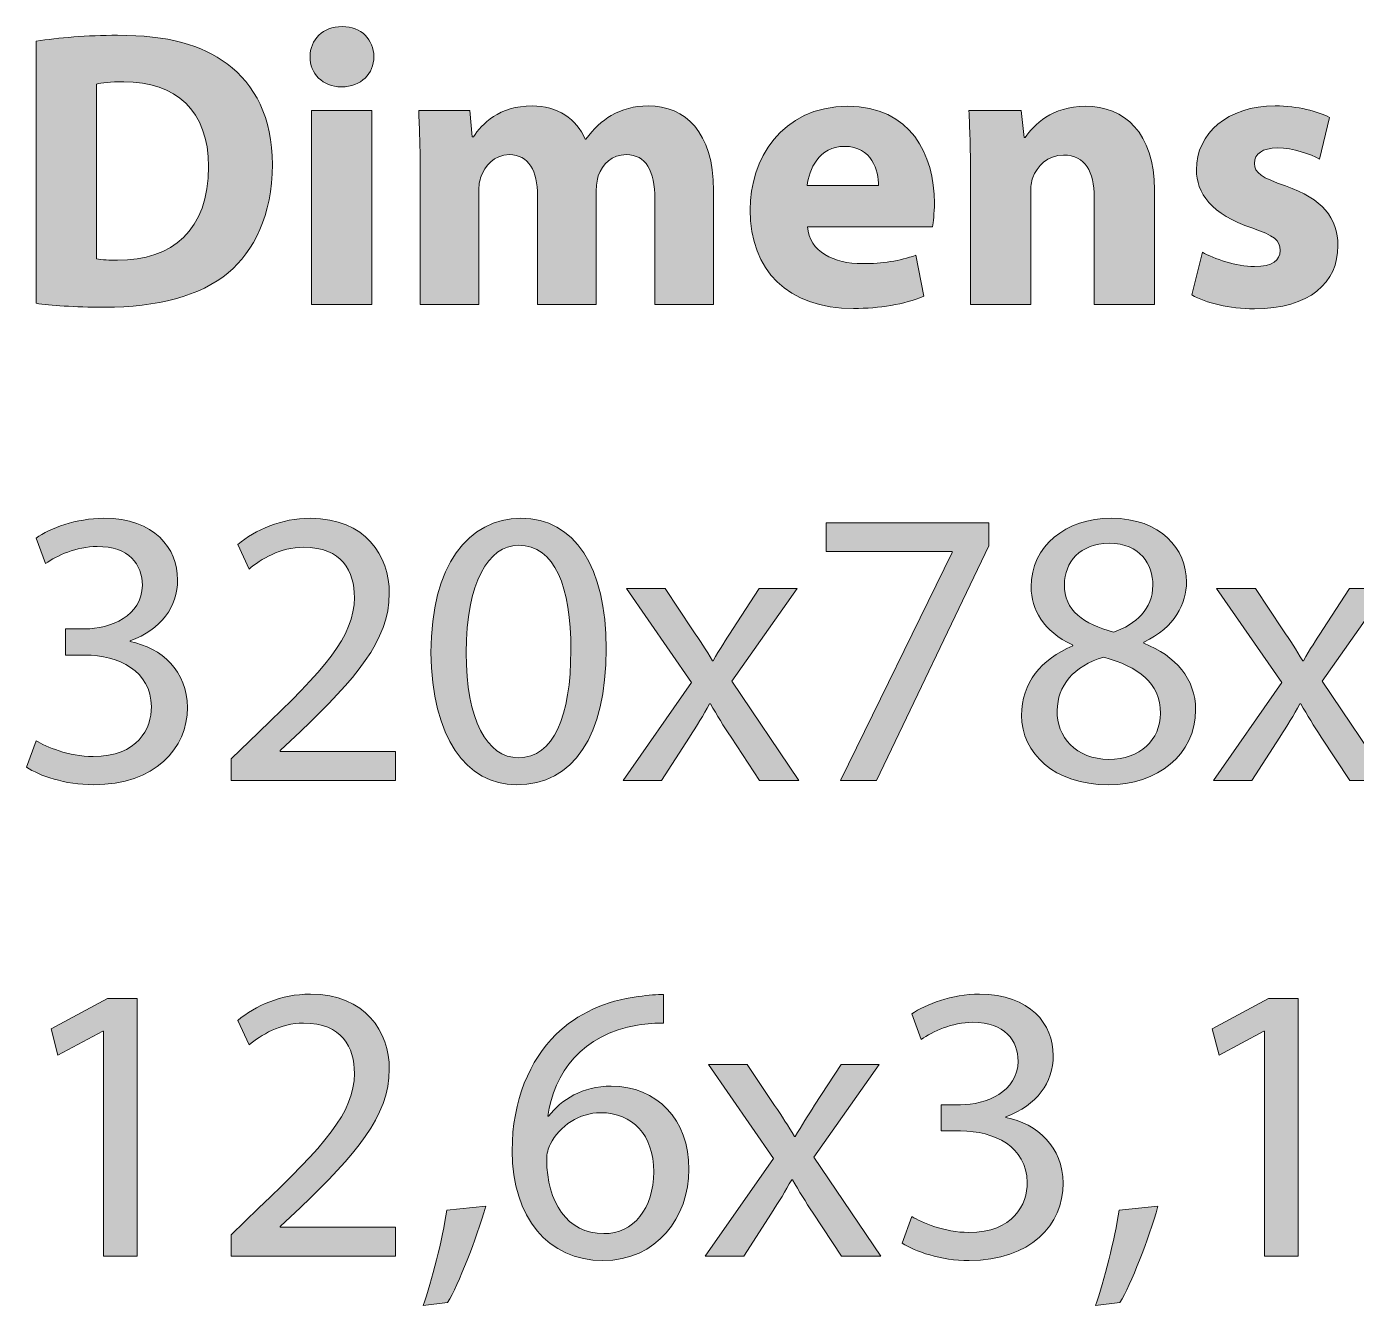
# Model space of a CAD drawing. Header units: inches. Extents: x 110 to 396, y -365 to 80.
# Drawn here: x 315.49 to 338.97, y -77.61 to -55.04 of the extents above; entities that cross this region are included whole.
import ezdxf

# ---------------------------------------------------------------- set-up
doc = ezdxf.new("R2010")
doc.units = ezdxf.units.IN
doc.header["$MEASUREMENT"] = 0
doc.layers.add('description', color=7, linetype='Continuous')

# ---------------------------------------------------------------- blocks, each defined once
blk = doc.blocks.new('block 16')
at = {"layer": 'description'}
h = blk.add_hatch(color=252, dxfattribs=at)
h.dxf.hatch_style = 2
edge = h.paths.add_edge_path()
edge.add_spline(control_points=[(321.621, -55.568), (321.621, -55.862), (321.404, -56.1), (321.047, -56.1), (320.711, -56.1), (320.494, -55.862), (320.494, -55.568), (320.494, -55.267), (320.718, -55.036), (321.061, -55.036), (321.404, -55.036), (321.614, -55.267), (321.621, -55.568)], knot_values=[0, 0, 0, 0, 1, 1, 1, 2, 2, 2, 3, 3, 3, 4, 4, 4, 4], degree=3, periodic=1)
h.paths.add_polyline_path([(320.522, -59.942), (320.522, -56.52), (321.585, -56.52), (321.585, -59.942)])
h = blk.add_hatch(color=252, dxfattribs=at)
h.dxf.hatch_style = 2
edge = h.paths.add_edge_path()
edge.add_spline(control_points=[(315.657, -55.295), (316.049, -55.232), (316.56, -55.19), (317.092, -55.19), (317.994, -55.19), (318.582, -55.358), (319.03, -55.694), (319.52, -56.058), (319.828, -56.639), (319.828, -57.472), (319.828, -58.374), (319.499, -58.997), (319.051, -59.382), (318.554, -59.795), (317.791, -59.991), (316.868, -59.991), (316.315, -59.991), (315.916, -59.956), (315.657, -59.921), (315.657, -59.921), (315.657, -55.295), (315.657, -55.295)], knot_values=[0, 0, 0, 0, 1, 1, 1, 2, 2, 2, 3, 3, 3, 4, 4, 4, 5, 5, 5, 6, 6, 6, 7, 7, 7, 7], degree=3, periodic=1)
edge = h.paths.add_edge_path()
edge.add_spline(control_points=[(316.721, -59.137), (316.812, -59.158), (316.966, -59.158), (317.092, -59.158), (318.064, -59.165), (318.701, -58.633), (318.701, -57.507), (318.701, -56.527), (318.127, -56.009), (317.203, -56.009), (316.972, -56.009), (316.812, -56.03), (316.721, -56.051), (316.721, -56.051), (316.721, -59.137), (316.721, -59.137)], knot_values=[0, 0, 0, 0, 1, 1, 1, 2, 2, 2, 3, 3, 3, 4, 4, 4, 5, 5, 5, 5], degree=3, periodic=1)
h = blk.add_hatch(color=252, dxfattribs=at)
h.dxf.hatch_style = 2
edge = h.paths.add_edge_path()
edge.add_spline(control_points=[(322.44, -57.612), (322.44, -57.185), (322.426, -56.828), (322.412, -56.52), (322.412, -56.52), (323.315, -56.52), (323.315, -56.52), (323.315, -56.52), (323.357, -56.982), (323.357, -56.982), (323.357, -56.982), (323.378, -56.982), (323.378, -56.982), (323.524, -56.758), (323.832, -56.436), (324.413, -56.436), (324.861, -56.436), (325.204, -56.667), (325.351, -57.024), (325.351, -57.024), (325.365, -57.024), (325.365, -57.024), (325.498, -56.842), (325.645, -56.702), (325.813, -56.604), (326.002, -56.499), (326.211, -56.436), (326.464, -56.436), (327.121, -56.436), (327.618, -56.898), (327.618, -57.927), (327.618, -57.927), (327.618, -59.942), (327.618, -59.942), (327.618, -59.942), (326.583, -59.942), (326.583, -59.942), (326.583, -59.942), (326.583, -58.081), (326.583, -58.081), (326.583, -57.584), (326.422, -57.297), (326.079, -57.297), (325.827, -57.297), (325.659, -57.465), (325.582, -57.668), (325.561, -57.745), (325.547, -57.85), (325.547, -57.941), (325.547, -57.941), (325.547, -59.942), (325.547, -59.942), (325.547, -59.942), (324.511, -59.942), (324.511, -59.942), (324.511, -59.942), (324.511, -58.018), (324.511, -58.018), (324.511, -57.591), (324.357, -57.297), (324.014, -57.297), (323.741, -57.297), (323.58, -57.507), (323.517, -57.675), (323.482, -57.759), (323.475, -57.857), (323.475, -57.948), (323.475, -57.948), (323.475, -59.942), (323.475, -59.942), (323.475, -59.942), (322.44, -59.942), (322.44, -59.942), (322.44, -59.942), (322.44, -57.612), (322.44, -57.612)], knot_values=[0, 0, 0, 0, 1, 1, 1, 2, 2, 2, 3, 3, 3, 4, 4, 4, 5, 5, 5, 6, 6, 6, 7, 7, 7, 8, 8, 8, 9, 9, 9, 10, 10, 10, 11, 11, 11, 12, 12, 12, 13, 13, 13, 14, 14, 14, 15, 15, 15, 16, 16, 16, 17, 17, 17, 18, 18, 18, 19, 19, 19, 20, 20, 20, 21, 21, 21, 22, 22, 22, 23, 23, 23, 24, 24, 24, 25, 25, 25, 25], degree=3, periodic=1)
h = blk.add_hatch(color=252, dxfattribs=at)
h.dxf.hatch_style = 2
edge = h.paths.add_edge_path()
edge.add_spline(control_points=[(329.278, -58.57), (329.307, -59.011), (329.748, -59.221), (330.244, -59.221), (330.608, -59.221), (330.902, -59.172), (331.189, -59.074), (331.189, -59.074), (331.329, -59.795), (331.329, -59.795), (330.979, -59.942), (330.552, -60.012), (330.09, -60.012), (328.929, -60.012), (328.264, -59.34), (328.264, -58.27), (328.264, -57.402), (328.803, -56.443), (329.992, -56.443), (331.098, -56.443), (331.518, -57.304), (331.518, -58.15), (331.518, -58.332), (331.497, -58.493), (331.483, -58.57), (331.483, -58.57), (329.278, -58.57), (329.278, -58.57)], knot_values=[0, 0, 0, 0, 1, 1, 1, 2, 2, 2, 3, 3, 3, 4, 4, 4, 5, 5, 5, 6, 6, 6, 7, 7, 7, 8, 8, 8, 9, 9, 9, 9], degree=3, periodic=1)
edge = h.paths.add_edge_path()
edge.add_spline(control_points=[(330.531, -57.843), (330.531, -57.584), (330.419, -57.15), (329.929, -57.15), (329.482, -57.15), (329.3, -57.563), (329.271, -57.843), (329.271, -57.843), (330.531, -57.843), (330.531, -57.843)], knot_values=[0, 0, 0, 0, 1, 1, 1, 2, 2, 2, 3, 3, 3, 3], degree=3, periodic=1)
h = blk.add_hatch(color=252, dxfattribs=at)
h.dxf.hatch_style = 2
edge = h.paths.add_edge_path()
edge.add_spline(control_points=[(332.156, -57.612), (332.156, -57.185), (332.142, -56.828), (332.128, -56.52), (332.128, -56.52), (333.051, -56.52), (333.051, -56.52), (333.051, -56.52), (333.101, -56.996), (333.101, -56.996), (333.101, -56.996), (333.122, -56.996), (333.122, -56.996), (333.262, -56.772), (333.604, -56.443), (334.178, -56.443), (334.878, -56.443), (335.403, -56.912), (335.403, -57.92), (335.403, -57.92), (335.403, -59.942), (335.403, -59.942), (335.403, -59.942), (334.339, -59.942), (334.339, -59.942), (334.339, -59.942), (334.339, -58.046), (334.339, -58.046), (334.339, -57.605), (334.185, -57.304), (333.8, -57.304), (333.506, -57.304), (333.331, -57.507), (333.255, -57.703), (333.226, -57.773), (333.22, -57.871), (333.22, -57.969), (333.22, -57.969), (333.22, -59.942), (333.22, -59.942), (333.22, -59.942), (332.156, -59.942), (332.156, -59.942), (332.156, -59.942), (332.156, -57.612), (332.156, -57.612)], knot_values=[0, 0, 0, 0, 1, 1, 1, 2, 2, 2, 3, 3, 3, 4, 4, 4, 5, 5, 5, 6, 6, 6, 7, 7, 7, 8, 8, 8, 9, 9, 9, 10, 10, 10, 11, 11, 11, 12, 12, 12, 13, 13, 13, 14, 14, 14, 15, 15, 15, 15], degree=3, periodic=1)
h = blk.add_hatch(color=252, dxfattribs=at)
h.dxf.hatch_style = 2
edge = h.paths.add_edge_path()
edge.add_spline(control_points=[(336.251, -59.018), (336.447, -59.137), (336.853, -59.27), (337.168, -59.27), (337.489, -59.27), (337.622, -59.165), (337.622, -58.99), (337.622, -58.808), (337.518, -58.724), (337.126, -58.591), (336.412, -58.353), (336.139, -57.969), (336.146, -57.563), (336.146, -56.919), (336.691, -56.436), (337.538, -56.436), (337.937, -56.436), (338.287, -56.534), (338.497, -56.639), (338.497, -56.639), (338.315, -57.374), (338.315, -57.374), (338.161, -57.29), (337.86, -57.178), (337.573, -57.178), (337.314, -57.178), (337.168, -57.283), (337.168, -57.451), (337.168, -57.619), (337.301, -57.703), (337.72, -57.85), (338.371, -58.073), (338.637, -58.409), (338.644, -58.906), (338.644, -59.55), (338.147, -60.019), (337.168, -60.019), (336.72, -60.019), (336.321, -59.914), (336.062, -59.774), (336.062, -59.774), (336.251, -59.018), (336.251, -59.018)], knot_values=[0, 0, 0, 0, 1, 1, 1, 2, 2, 2, 3, 3, 3, 4, 4, 4, 5, 5, 5, 6, 6, 6, 7, 7, 7, 8, 8, 8, 9, 9, 9, 10, 10, 10, 11, 11, 11, 12, 12, 12, 13, 13, 13, 14, 14, 14, 14], degree=3, periodic=1)
h = blk.add_hatch(color=252, dxfattribs=at)
h.dxf.hatch_style = 2
edge = h.paths.add_edge_path()
edge.add_spline(control_points=[(315.657, -67.642), (315.832, -67.747), (316.231, -67.922), (316.664, -67.922), (317.449, -67.922), (317.7, -67.425), (317.693, -67.04), (317.686, -66.404), (317.112, -66.131), (316.518, -66.131), (316.518, -66.131), (316.175, -66.131), (316.175, -66.131), (316.175, -66.131), (316.175, -65.669), (316.175, -65.669), (316.175, -65.669), (316.518, -65.669), (316.518, -65.669), (316.966, -65.669), (317.533, -65.438), (317.533, -64.899), (317.533, -64.535), (317.301, -64.213), (316.735, -64.213), (316.371, -64.213), (316.021, -64.374), (315.825, -64.514), (315.825, -64.514), (315.657, -64.066), (315.657, -64.066), (315.902, -63.891), (316.364, -63.716), (316.854, -63.716), (317.749, -63.716), (318.155, -64.248), (318.155, -64.801), (318.155, -65.277), (317.868, -65.676), (317.316, -65.879), (317.316, -65.879), (317.316, -65.893), (317.316, -65.893), (317.875, -65.998), (318.323, -66.418), (318.33, -67.054), (318.33, -67.782), (317.757, -68.419), (316.672, -68.419), (316.161, -68.419), (315.713, -68.258), (315.489, -68.111), (315.489, -68.111), (315.657, -67.642), (315.657, -67.642)], knot_values=[0, 0, 0, 0, 1, 1, 1, 2, 2, 2, 3, 3, 3, 4, 4, 4, 5, 5, 5, 6, 6, 6, 7, 7, 7, 8, 8, 8, 9, 9, 9, 10, 10, 10, 11, 11, 11, 12, 12, 12, 13, 13, 13, 14, 14, 14, 15, 15, 15, 16, 16, 16, 17, 17, 17, 18, 18, 18, 18], degree=3, periodic=1)
h = blk.add_hatch(color=252, dxfattribs=at)
h.dxf.hatch_style = 2
edge = h.paths.add_edge_path()
edge.add_spline(control_points=[(319.101, -68.342), (319.101, -68.342), (319.101, -67.964), (319.101, -67.964), (319.101, -67.964), (319.584, -67.495), (319.584, -67.495), (320.745, -66.39), (321.277, -65.802), (321.277, -65.116), (321.277, -64.654), (321.06, -64.227), (320.381, -64.227), (319.969, -64.227), (319.626, -64.437), (319.416, -64.612), (319.416, -64.612), (319.22, -64.178), (319.22, -64.178), (319.528, -63.919), (319.983, -63.716), (320.5, -63.716), (321.48, -63.716), (321.893, -64.388), (321.893, -65.039), (321.893, -65.879), (321.284, -66.558), (320.326, -67.481), (320.326, -67.481), (319.969, -67.817), (319.969, -67.817), (319.969, -67.817), (319.969, -67.831), (319.969, -67.831), (319.969, -67.831), (322.005, -67.831), (322.005, -67.831), (322.005, -67.831), (322.005, -68.342), (322.005, -68.342), (322.005, -68.342), (319.101, -68.342), (319.101, -68.342)], knot_values=[0, 0, 0, 0, 1, 1, 1, 2, 2, 2, 3, 3, 3, 4, 4, 4, 5, 5, 5, 6, 6, 6, 7, 7, 7, 8, 8, 8, 9, 9, 9, 10, 10, 10, 11, 11, 11, 12, 12, 12, 13, 13, 13, 14, 14, 14, 14], degree=3, periodic=1)
h = blk.add_hatch(color=252, dxfattribs=at)
h.dxf.hatch_style = 2
edge = h.paths.add_edge_path()
edge.add_spline(control_points=[(325.722, -66.019), (325.722, -67.565), (325.141, -68.419), (324.14, -68.419), (323.251, -68.419), (322.643, -67.586), (322.629, -66.082), (322.629, -64.549), (323.293, -63.716), (324.217, -63.716), (325.169, -63.716), (325.722, -64.57), (325.722, -66.019)], knot_values=[0, 0, 0, 0, 1, 1, 1, 2, 2, 2, 3, 3, 3, 4, 4, 4, 4], degree=3, periodic=1)
edge = h.paths.add_edge_path()
edge.add_spline(control_points=[(323.251, -66.089), (323.251, -67.271), (323.615, -67.943), (324.175, -67.943), (324.798, -67.943), (325.099, -67.208), (325.099, -66.047), (325.099, -64.927), (324.819, -64.192), (324.175, -64.192), (323.644, -64.192), (323.251, -64.85), (323.251, -66.089)], knot_values=[0, 0, 0, 0, 1, 1, 1, 2, 2, 2, 3, 3, 3, 4, 4, 4, 4], degree=3, periodic=1)
h = blk.add_hatch(color=252, dxfattribs=at)
h.dxf.hatch_style = 2
h.paths.add_polyline_path([(332.477, -63.793), (332.477, -64.199), (330.496, -68.342), (329.859, -68.342), (331.833, -64.318), (331.833, -64.304), (329.608, -64.304), (329.608, -63.793)])
h = blk.add_hatch(color=252, dxfattribs=at)
h.dxf.hatch_style = 2
edge = h.paths.add_edge_path()
edge.add_spline(control_points=[(333.954, -65.949), (333.443, -65.711), (333.226, -65.319), (333.226, -64.927), (333.226, -64.206), (333.835, -63.716), (334.64, -63.716), (335.522, -63.716), (335.969, -64.262), (335.969, -64.836), (335.969, -65.221), (335.774, -65.641), (335.214, -65.9), (335.214, -65.9), (335.214, -65.921), (335.214, -65.921), (335.781, -66.145), (336.13, -66.551), (336.13, -67.096), (336.13, -67.894), (335.452, -68.419), (334.584, -68.419), (333.632, -68.419), (333.058, -67.859), (333.058, -67.194), (333.058, -66.62), (333.401, -66.208), (333.961, -65.97), (333.961, -65.97), (333.954, -65.949), (333.954, -65.949)], knot_values=[0, 0, 0, 0, 1, 1, 1, 2, 2, 2, 3, 3, 3, 4, 4, 4, 5, 5, 5, 6, 6, 6, 7, 7, 7, 8, 8, 8, 9, 9, 9, 10, 10, 10, 10], degree=3, periodic=1)
edge = h.paths.add_edge_path()
edge.add_spline(control_points=[(335.508, -67.159), (335.508, -66.614), (335.123, -66.341), (334.507, -66.166), (333.975, -66.32), (333.688, -66.676), (333.688, -67.11), (333.667, -67.565), (334.017, -67.971), (334.598, -67.971), (335.151, -67.971), (335.508, -67.628), (335.508, -67.159)], knot_values=[0, 0, 0, 0, 1, 1, 1, 2, 2, 2, 3, 3, 3, 4, 4, 4, 4], degree=3, periodic=1)
edge = h.paths.add_edge_path()
edge.add_spline(control_points=[(333.814, -64.885), (333.807, -65.34), (334.157, -65.585), (334.682, -65.725), (335.074, -65.592), (335.375, -65.312), (335.375, -64.899), (335.375, -64.535), (335.158, -64.157), (334.605, -64.157), (334.094, -64.157), (333.814, -64.493), (333.814, -64.885)], knot_values=[0, 0, 0, 0, 1, 1, 1, 2, 2, 2, 3, 3, 3, 4, 4, 4, 4], degree=3, periodic=1)
h = blk.add_hatch(color=252, dxfattribs=at)
h.dxf.hatch_style = 2
edge = h.paths.add_edge_path()
edge.add_spline(control_points=[(326.765, -64.955), (326.765, -64.955), (327.248, -65.683), (327.248, -65.683), (327.381, -65.872), (327.486, -66.04), (327.598, -66.229), (327.598, -66.229), (327.612, -66.229), (327.612, -66.229), (327.724, -66.033), (327.836, -65.858), (327.955, -65.676), (327.955, -65.676), (328.424, -64.955), (328.424, -64.955), (328.424, -64.955), (329.096, -64.955), (329.096, -64.955), (329.096, -64.955), (327.941, -66.593), (327.941, -66.593), (327.941, -66.593), (329.124, -68.342), (329.124, -68.342), (329.124, -68.342), (328.431, -68.342), (328.431, -68.342), (328.431, -68.342), (327.927, -67.579), (327.927, -67.579), (327.794, -67.383), (327.682, -67.194), (327.563, -66.991), (327.563, -66.991), (327.549, -66.991), (327.549, -66.991), (327.437, -67.194), (327.325, -67.376), (327.192, -67.579), (327.192, -67.579), (326.702, -68.342), (326.702, -68.342), (326.702, -68.342), (326.023, -68.342), (326.023, -68.342), (326.023, -68.342), (327.227, -66.614), (327.227, -66.614), (327.227, -66.614), (326.08, -64.955), (326.08, -64.955), (326.08, -64.955), (326.765, -64.955), (326.765, -64.955)], knot_values=[0, 0, 0, 0, 1, 1, 1, 2, 2, 2, 3, 3, 3, 4, 4, 4, 5, 5, 5, 6, 6, 6, 7, 7, 7, 8, 8, 8, 9, 9, 9, 10, 10, 10, 11, 11, 11, 12, 12, 12, 13, 13, 13, 14, 14, 14, 15, 15, 15, 16, 16, 16, 17, 17, 17, 18, 18, 18, 18], degree=3, periodic=1)
h = blk.add_hatch(color=252, dxfattribs=at)
h.dxf.hatch_style = 2
edge = h.paths.add_edge_path()
edge.add_spline(control_points=[(337.188, -64.955), (337.188, -64.955), (337.671, -65.683), (337.671, -65.683), (337.804, -65.872), (337.909, -66.04), (338.021, -66.229), (338.021, -66.229), (338.035, -66.229), (338.035, -66.229), (338.147, -66.033), (338.259, -65.858), (338.378, -65.676), (338.378, -65.676), (338.846, -64.955), (338.846, -64.955), (338.846, -64.955), (339.518, -64.955), (339.518, -64.955), (339.518, -64.955), (338.364, -66.593), (338.364, -66.593), (338.364, -66.593), (339.546, -68.342), (339.546, -68.342), (339.546, -68.342), (338.854, -68.342), (338.854, -68.342), (338.854, -68.342), (338.35, -67.579), (338.35, -67.579), (338.217, -67.383), (338.105, -67.194), (337.986, -66.991), (337.986, -66.991), (337.972, -66.991), (337.972, -66.991), (337.86, -67.194), (337.748, -67.376), (337.615, -67.579), (337.615, -67.579), (337.125, -68.342), (337.125, -68.342), (337.125, -68.342), (336.446, -68.342), (336.446, -68.342), (336.446, -68.342), (337.65, -66.614), (337.65, -66.614), (337.65, -66.614), (336.502, -64.955), (336.502, -64.955), (336.502, -64.955), (337.188, -64.955), (337.188, -64.955)], knot_values=[0, 0, 0, 0, 1, 1, 1, 2, 2, 2, 3, 3, 3, 4, 4, 4, 5, 5, 5, 6, 6, 6, 7, 7, 7, 8, 8, 8, 9, 9, 9, 10, 10, 10, 11, 11, 11, 12, 12, 12, 13, 13, 13, 14, 14, 14, 15, 15, 15, 16, 16, 16, 17, 17, 17, 18, 18, 18, 18], degree=3, periodic=1)
h = blk.add_hatch(color=252, dxfattribs=at)
h.dxf.hatch_style = 2
h.paths.add_polyline_path([(316.847, -72.767), (316.833, -72.767), (316.042, -73.194), (315.923, -72.725), (316.917, -72.193), (317.442, -72.193), (317.442, -76.742), (316.847, -76.742)])
h = blk.add_hatch(color=252, dxfattribs=at)
h.dxf.hatch_style = 2
edge = h.paths.add_edge_path()
edge.add_spline(control_points=[(319.101, -76.742), (319.101, -76.742), (319.101, -76.364), (319.101, -76.364), (319.101, -76.364), (319.584, -75.895), (319.584, -75.895), (320.745, -74.79), (321.277, -74.202), (321.277, -73.516), (321.277, -73.054), (321.06, -72.627), (320.381, -72.627), (319.969, -72.627), (319.626, -72.837), (319.416, -73.012), (319.416, -73.012), (319.22, -72.578), (319.22, -72.578), (319.528, -72.319), (319.983, -72.116), (320.5, -72.116), (321.48, -72.116), (321.893, -72.788), (321.893, -73.439), (321.893, -74.279), (321.284, -74.958), (320.326, -75.881), (320.326, -75.881), (319.969, -76.217), (319.969, -76.217), (319.969, -76.217), (319.969, -76.231), (319.969, -76.231), (319.969, -76.231), (322.005, -76.231), (322.005, -76.231), (322.005, -76.231), (322.005, -76.742), (322.005, -76.742), (322.005, -76.742), (319.101, -76.742), (319.101, -76.742)], knot_values=[0, 0, 0, 0, 1, 1, 1, 2, 2, 2, 3, 3, 3, 4, 4, 4, 5, 5, 5, 6, 6, 6, 7, 7, 7, 8, 8, 8, 9, 9, 9, 10, 10, 10, 11, 11, 11, 12, 12, 12, 13, 13, 13, 14, 14, 14, 14], degree=3, periodic=1)
h = blk.add_hatch(color=252, dxfattribs=at)
h.dxf.hatch_style = 2
edge = h.paths.add_edge_path()
edge.add_spline(control_points=[(326.737, -72.627), (326.611, -72.62), (326.45, -72.634), (326.275, -72.662), (325.302, -72.816), (324.798, -73.516), (324.693, -74.272), (324.693, -74.272), (324.707, -74.272), (324.707, -74.272), (324.924, -73.978), (325.309, -73.74), (325.813, -73.74), (326.618, -73.74), (327.184, -74.328), (327.184, -75.209), (327.184, -76.049), (326.618, -76.819), (325.666, -76.819), (324.7, -76.819), (324.063, -76.063), (324.063, -74.881), (324.063, -73.985), (324.378, -73.278), (324.833, -72.83), (325.211, -72.459), (325.715, -72.228), (326.289, -72.158), (326.471, -72.13), (326.625, -72.123), (326.737, -72.123), (326.737, -72.123), (326.737, -72.627), (326.737, -72.627)], knot_values=[0, 0, 0, 0, 1, 1, 1, 2, 2, 2, 3, 3, 3, 4, 4, 4, 5, 5, 5, 6, 6, 6, 7, 7, 7, 8, 8, 8, 9, 9, 9, 10, 10, 10, 11, 11, 11, 11], degree=3, periodic=1)
edge = h.paths.add_edge_path()
edge.add_spline(control_points=[(326.562, -75.251), (326.562, -74.601), (326.191, -74.209), (325.624, -74.209), (325.253, -74.209), (324.903, -74.433), (324.735, -74.769), (324.7, -74.839), (324.672, -74.923), (324.672, -75.035), (324.679, -75.783), (325.029, -76.343), (325.68, -76.343), (326.205, -76.343), (326.562, -75.902), (326.562, -75.251)], knot_values=[0, 0, 0, 0, 1, 1, 1, 2, 2, 2, 3, 3, 3, 4, 4, 4, 5, 5, 5, 5], degree=3, periodic=1)
h = blk.add_hatch(color=252, dxfattribs=at)
h.dxf.hatch_style = 2
edge = h.paths.add_edge_path()
edge.add_spline(control_points=[(331.119, -76.042), (331.294, -76.147), (331.693, -76.322), (332.127, -76.322), (332.911, -76.322), (333.163, -75.825), (333.155, -75.44), (333.149, -74.804), (332.575, -74.531), (331.98, -74.531), (331.98, -74.531), (331.637, -74.531), (331.637, -74.531), (331.637, -74.531), (331.637, -74.069), (331.637, -74.069), (331.637, -74.069), (331.98, -74.069), (331.98, -74.069), (332.428, -74.069), (332.995, -73.838), (332.995, -73.299), (332.995, -72.935), (332.764, -72.613), (332.197, -72.613), (331.833, -72.613), (331.483, -72.774), (331.287, -72.914), (331.287, -72.914), (331.119, -72.466), (331.119, -72.466), (331.364, -72.291), (331.826, -72.116), (332.316, -72.116), (333.212, -72.116), (333.617, -72.648), (333.617, -73.201), (333.617, -73.677), (333.33, -74.076), (332.778, -74.279), (332.778, -74.279), (332.778, -74.293), (332.778, -74.293), (333.337, -74.398), (333.785, -74.818), (333.792, -75.454), (333.792, -76.182), (333.219, -76.819), (332.134, -76.819), (331.623, -76.819), (331.175, -76.658), (330.951, -76.511), (330.951, -76.511), (331.119, -76.042), (331.119, -76.042)], knot_values=[0, 0, 0, 0, 1, 1, 1, 2, 2, 2, 3, 3, 3, 4, 4, 4, 5, 5, 5, 6, 6, 6, 7, 7, 7, 8, 8, 8, 9, 9, 9, 10, 10, 10, 11, 11, 11, 12, 12, 12, 13, 13, 13, 14, 14, 14, 15, 15, 15, 16, 16, 16, 17, 17, 17, 18, 18, 18, 18], degree=3, periodic=1)
h = blk.add_hatch(color=252, dxfattribs=at)
h.dxf.hatch_style = 2
h.paths.add_polyline_path([(337.348, -72.767), (337.334, -72.767), (336.544, -73.194), (336.425, -72.725), (337.418, -72.193), (337.943, -72.193), (337.943, -76.742), (337.348, -76.742)])
h = blk.add_hatch(color=252, dxfattribs=at)
h.dxf.hatch_style = 2
edge = h.paths.add_edge_path()
edge.add_spline(control_points=[(328.214, -73.355), (328.214, -73.355), (328.697, -74.083), (328.697, -74.083), (328.83, -74.272), (328.935, -74.44), (329.047, -74.629), (329.047, -74.629), (329.061, -74.629), (329.061, -74.629), (329.173, -74.433), (329.285, -74.258), (329.404, -74.076), (329.404, -74.076), (329.873, -73.355), (329.873, -73.355), (329.873, -73.355), (330.544, -73.355), (330.544, -73.355), (330.544, -73.355), (329.39, -74.993), (329.39, -74.993), (329.39, -74.993), (330.572, -76.742), (330.572, -76.742), (330.572, -76.742), (329.88, -76.742), (329.88, -76.742), (329.88, -76.742), (329.376, -75.979), (329.376, -75.979), (329.243, -75.783), (329.131, -75.594), (329.012, -75.391), (329.012, -75.391), (328.998, -75.391), (328.998, -75.391), (328.886, -75.594), (328.774, -75.776), (328.641, -75.979), (328.641, -75.979), (328.151, -76.742), (328.151, -76.742), (328.151, -76.742), (327.472, -76.742), (327.472, -76.742), (327.472, -76.742), (328.676, -75.014), (328.676, -75.014), (328.676, -75.014), (327.528, -73.355), (327.528, -73.355), (327.528, -73.355), (328.214, -73.355), (328.214, -73.355)], knot_values=[0, 0, 0, 0, 1, 1, 1, 2, 2, 2, 3, 3, 3, 4, 4, 4, 5, 5, 5, 6, 6, 6, 7, 7, 7, 8, 8, 8, 9, 9, 9, 10, 10, 10, 11, 11, 11, 12, 12, 12, 13, 13, 13, 14, 14, 14, 15, 15, 15, 16, 16, 16, 17, 17, 17, 18, 18, 18, 18], degree=3, periodic=1)
h = blk.add_hatch(color=252, dxfattribs=at)
h.dxf.hatch_style = 2
edge = h.paths.add_edge_path()
edge.add_spline(control_points=[(322.489, -77.61), (322.643, -77.19), (322.832, -76.441), (322.909, -75.93), (322.909, -75.93), (323.595, -75.86), (323.595, -75.86), (323.426, -76.455), (323.118, -77.232), (322.923, -77.561), (322.923, -77.561), (322.489, -77.61), (322.489, -77.61)], knot_values=[0, 0, 0, 0, 1, 1, 1, 2, 2, 2, 3, 3, 3, 4, 4, 4, 4], degree=3, periodic=1)
h = blk.add_hatch(color=252, dxfattribs=at)
h.dxf.hatch_style = 2
edge = h.paths.add_edge_path()
edge.add_spline(control_points=[(334.36, -77.61), (334.514, -77.19), (334.703, -76.441), (334.78, -75.93), (334.78, -75.93), (335.466, -75.86), (335.466, -75.86), (335.298, -76.455), (334.99, -77.232), (334.794, -77.561), (334.794, -77.561), (334.36, -77.61), (334.36, -77.61)], knot_values=[0, 0, 0, 0, 1, 1, 1, 2, 2, 2, 3, 3, 3, 4, 4, 4, 4], degree=3, periodic=1)
at = {"layer": 'description', "lineweight": 0}
for points in [[(320.522, -59.942), (320.522, -56.52), (321.585, -56.52), (321.585, -59.942), (320.522, -59.942)], [(332.477, -63.793), (332.477, -64.199), (330.496, -68.342), (329.859, -68.342), (331.833, -64.318), (331.833, -64.304), (329.608, -64.304), (329.608, -63.793), (332.477, -63.793)], [(316.847, -72.767), (316.833, -72.767), (316.042, -73.194), (315.923, -72.725), (316.917, -72.193), (317.442, -72.193), (317.442, -76.742), (316.847, -76.742), (316.847, -72.767)], [(337.348, -72.767), (337.334, -72.767), (336.544, -73.194), (336.425, -72.725), (337.418, -72.193), (337.943, -72.193), (337.943, -76.742), (337.348, -76.742), (337.348, -72.767)]]:
    blk.add_lwpolyline(points, dxfattribs=at)
for points, knots in [([(321.621, -55.568), (321.621, -55.862), (321.404, -56.1), (321.047, -56.1), (320.711, -56.1), (320.494, -55.862), (320.494, -55.568), (320.494, -55.267), (320.718, -55.036), (321.061, -55.036), (321.404, -55.036), (321.614, -55.267), (321.621, -55.568)], [0, 0, 0, 0, 1, 1, 1, 2, 2, 2, 3, 3, 3, 4, 4, 4, 4]), ([(315.657, -55.295), (316.049, -55.232), (316.56, -55.19), (317.092, -55.19), (317.994, -55.19), (318.582, -55.358), (319.03, -55.694), (319.52, -56.058), (319.828, -56.639), (319.828, -57.472), (319.828, -58.374), (319.499, -58.997), (319.051, -59.382), (318.554, -59.795), (317.791, -59.991), (316.868, -59.991), (316.315, -59.991), (315.916, -59.956), (315.657, -59.921), (315.657, -59.921), (315.657, -55.295), (315.657, -55.295)], [0, 0, 0, 0, 1, 1, 1, 2, 2, 2, 3, 3, 3, 4, 4, 4, 5, 5, 5, 6, 6, 6, 7, 7, 7, 7]), ([(316.721, -59.137), (316.812, -59.158), (316.966, -59.158), (317.092, -59.158), (318.064, -59.165), (318.701, -58.633), (318.701, -57.507), (318.701, -56.527), (318.127, -56.009), (317.203, -56.009), (316.972, -56.009), (316.812, -56.03), (316.721, -56.051), (316.721, -56.051), (316.721, -59.137), (316.721, -59.137)], [0, 0, 0, 0, 1, 1, 1, 2, 2, 2, 3, 3, 3, 4, 4, 4, 5, 5, 5, 5]), ([(322.44, -57.612), (322.44, -57.185), (322.426, -56.828), (322.412, -56.52), (322.412, -56.52), (323.315, -56.52), (323.315, -56.52), (323.315, -56.52), (323.357, -56.982), (323.357, -56.982), (323.357, -56.982), (323.378, -56.982), (323.378, -56.982), (323.524, -56.758), (323.832, -56.436), (324.413, -56.436), (324.861, -56.436), (325.204, -56.667), (325.351, -57.024), (325.351, -57.024), (325.365, -57.024), (325.365, -57.024), (325.498, -56.842), (325.645, -56.702), (325.813, -56.604), (326.002, -56.499), (326.211, -56.436), (326.464, -56.436), (327.121, -56.436), (327.618, -56.898), (327.618, -57.927), (327.618, -57.927), (327.618, -59.942), (327.618, -59.942), (327.618, -59.942), (326.583, -59.942), (326.583, -59.942), (326.583, -59.942), (326.583, -58.081), (326.583, -58.081), (326.583, -57.584), (326.422, -57.297), (326.079, -57.297), (325.827, -57.297), (325.659, -57.465), (325.582, -57.668), (325.561, -57.745), (325.547, -57.85), (325.547, -57.941), (325.547, -57.941), (325.547, -59.942), (325.547, -59.942), (325.547, -59.942), (324.511, -59.942), (324.511, -59.942), (324.511, -59.942), (324.511, -58.018), (324.511, -58.018), (324.511, -57.591), (324.357, -57.297), (324.014, -57.297), (323.741, -57.297), (323.58, -57.507), (323.517, -57.675), (323.482, -57.759), (323.475, -57.857), (323.475, -57.948), (323.475, -57.948), (323.475, -59.942), (323.475, -59.942), (323.475, -59.942), (322.44, -59.942), (322.44, -59.942), (322.44, -59.942), (322.44, -57.612), (322.44, -57.612)], [0, 0, 0, 0, 1, 1, 1, 2, 2, 2, 3, 3, 3, 4, 4, 4, 5, 5, 5, 6, 6, 6, 7, 7, 7, 8, 8, 8, 9, 9, 9, 10, 10, 10, 11, 11, 11, 12, 12, 12, 13, 13, 13, 14, 14, 14, 15, 15, 15, 16, 16, 16, 17, 17, 17, 18, 18, 18, 19, 19, 19, 20, 20, 20, 21, 21, 21, 22, 22, 22, 23, 23, 23, 24, 24, 24, 25, 25, 25, 25]), ([(329.278, -58.57), (329.307, -59.011), (329.748, -59.221), (330.244, -59.221), (330.608, -59.221), (330.902, -59.172), (331.189, -59.074), (331.189, -59.074), (331.329, -59.795), (331.329, -59.795), (330.979, -59.942), (330.552, -60.012), (330.09, -60.012), (328.929, -60.012), (328.264, -59.34), (328.264, -58.27), (328.264, -57.402), (328.803, -56.443), (329.992, -56.443), (331.098, -56.443), (331.518, -57.304), (331.518, -58.15), (331.518, -58.332), (331.497, -58.493), (331.483, -58.57), (331.483, -58.57), (329.278, -58.57), (329.278, -58.57)], [0, 0, 0, 0, 1, 1, 1, 2, 2, 2, 3, 3, 3, 4, 4, 4, 5, 5, 5, 6, 6, 6, 7, 7, 7, 8, 8, 8, 9, 9, 9, 9]), ([(332.156, -57.612), (332.156, -57.185), (332.142, -56.828), (332.128, -56.52), (332.128, -56.52), (333.051, -56.52), (333.051, -56.52), (333.051, -56.52), (333.101, -56.996), (333.101, -56.996), (333.101, -56.996), (333.122, -56.996), (333.122, -56.996), (333.262, -56.772), (333.604, -56.443), (334.178, -56.443), (334.878, -56.443), (335.403, -56.912), (335.403, -57.92), (335.403, -57.92), (335.403, -59.942), (335.403, -59.942), (335.403, -59.942), (334.339, -59.942), (334.339, -59.942), (334.339, -59.942), (334.339, -58.046), (334.339, -58.046), (334.339, -57.605), (334.185, -57.304), (333.8, -57.304), (333.506, -57.304), (333.331, -57.507), (333.255, -57.703), (333.226, -57.773), (333.22, -57.871), (333.22, -57.969), (333.22, -57.969), (333.22, -59.942), (333.22, -59.942), (333.22, -59.942), (332.156, -59.942), (332.156, -59.942), (332.156, -59.942), (332.156, -57.612), (332.156, -57.612)], [0, 0, 0, 0, 1, 1, 1, 2, 2, 2, 3, 3, 3, 4, 4, 4, 5, 5, 5, 6, 6, 6, 7, 7, 7, 8, 8, 8, 9, 9, 9, 10, 10, 10, 11, 11, 11, 12, 12, 12, 13, 13, 13, 14, 14, 14, 15, 15, 15, 15]), ([(336.251, -59.018), (336.447, -59.137), (336.853, -59.27), (337.168, -59.27), (337.489, -59.27), (337.622, -59.165), (337.622, -58.99), (337.622, -58.808), (337.518, -58.724), (337.126, -58.591), (336.412, -58.353), (336.139, -57.969), (336.146, -57.563), (336.146, -56.919), (336.691, -56.436), (337.538, -56.436), (337.937, -56.436), (338.287, -56.534), (338.497, -56.639), (338.497, -56.639), (338.315, -57.374), (338.315, -57.374), (338.161, -57.29), (337.86, -57.178), (337.573, -57.178), (337.314, -57.178), (337.168, -57.283), (337.168, -57.451), (337.168, -57.619), (337.301, -57.703), (337.72, -57.85), (338.371, -58.073), (338.637, -58.409), (338.644, -58.906), (338.644, -59.55), (338.147, -60.019), (337.168, -60.019), (336.72, -60.019), (336.321, -59.914), (336.062, -59.774), (336.062, -59.774), (336.251, -59.018), (336.251, -59.018)], [0, 0, 0, 0, 1, 1, 1, 2, 2, 2, 3, 3, 3, 4, 4, 4, 5, 5, 5, 6, 6, 6, 7, 7, 7, 8, 8, 8, 9, 9, 9, 10, 10, 10, 11, 11, 11, 12, 12, 12, 13, 13, 13, 14, 14, 14, 14]), ([(330.531, -57.843), (330.531, -57.584), (330.419, -57.15), (329.929, -57.15), (329.482, -57.15), (329.3, -57.563), (329.271, -57.843), (329.271, -57.843), (330.531, -57.843), (330.531, -57.843)], [0, 0, 0, 0, 1, 1, 1, 2, 2, 2, 3, 3, 3, 3]), ([(315.657, -67.642), (315.832, -67.747), (316.231, -67.922), (316.664, -67.922), (317.449, -67.922), (317.7, -67.425), (317.693, -67.04), (317.686, -66.404), (317.112, -66.131), (316.518, -66.131), (316.518, -66.131), (316.175, -66.131), (316.175, -66.131), (316.175, -66.131), (316.175, -65.669), (316.175, -65.669), (316.175, -65.669), (316.518, -65.669), (316.518, -65.669), (316.966, -65.669), (317.533, -65.438), (317.533, -64.899), (317.533, -64.535), (317.301, -64.213), (316.735, -64.213), (316.371, -64.213), (316.021, -64.374), (315.825, -64.514), (315.825, -64.514), (315.657, -64.066), (315.657, -64.066), (315.902, -63.891), (316.364, -63.716), (316.854, -63.716), (317.749, -63.716), (318.155, -64.248), (318.155, -64.801), (318.155, -65.277), (317.868, -65.676), (317.316, -65.879), (317.316, -65.879), (317.316, -65.893), (317.316, -65.893), (317.875, -65.998), (318.323, -66.418), (318.33, -67.054), (318.33, -67.782), (317.757, -68.419), (316.672, -68.419), (316.161, -68.419), (315.713, -68.258), (315.489, -68.111), (315.489, -68.111), (315.657, -67.642), (315.657, -67.642)], [0, 0, 0, 0, 1, 1, 1, 2, 2, 2, 3, 3, 3, 4, 4, 4, 5, 5, 5, 6, 6, 6, 7, 7, 7, 8, 8, 8, 9, 9, 9, 10, 10, 10, 11, 11, 11, 12, 12, 12, 13, 13, 13, 14, 14, 14, 15, 15, 15, 16, 16, 16, 17, 17, 17, 18, 18, 18, 18]), ([(319.101, -68.342), (319.101, -68.342), (319.101, -67.964), (319.101, -67.964), (319.101, -67.964), (319.584, -67.495), (319.584, -67.495), (320.745, -66.39), (321.277, -65.802), (321.277, -65.116), (321.277, -64.654), (321.06, -64.227), (320.381, -64.227), (319.969, -64.227), (319.626, -64.437), (319.416, -64.612), (319.416, -64.612), (319.22, -64.178), (319.22, -64.178), (319.528, -63.919), (319.983, -63.716), (320.5, -63.716), (321.48, -63.716), (321.893, -64.388), (321.893, -65.039), (321.893, -65.879), (321.284, -66.558), (320.326, -67.481), (320.326, -67.481), (319.969, -67.817), (319.969, -67.817), (319.969, -67.817), (319.969, -67.831), (319.969, -67.831), (319.969, -67.831), (322.005, -67.831), (322.005, -67.831), (322.005, -67.831), (322.005, -68.342), (322.005, -68.342), (322.005, -68.342), (319.101, -68.342), (319.101, -68.342)], [0, 0, 0, 0, 1, 1, 1, 2, 2, 2, 3, 3, 3, 4, 4, 4, 5, 5, 5, 6, 6, 6, 7, 7, 7, 8, 8, 8, 9, 9, 9, 10, 10, 10, 11, 11, 11, 12, 12, 12, 13, 13, 13, 14, 14, 14, 14]), ([(325.722, -66.019), (325.722, -67.565), (325.141, -68.419), (324.14, -68.419), (323.251, -68.419), (322.643, -67.586), (322.629, -66.082), (322.629, -64.549), (323.293, -63.716), (324.217, -63.716), (325.169, -63.716), (325.722, -64.57), (325.722, -66.019)], [0, 0, 0, 0, 1, 1, 1, 2, 2, 2, 3, 3, 3, 4, 4, 4, 4]), ([(333.954, -65.949), (333.443, -65.711), (333.226, -65.319), (333.226, -64.927), (333.226, -64.206), (333.835, -63.716), (334.64, -63.716), (335.522, -63.716), (335.969, -64.262), (335.969, -64.836), (335.969, -65.221), (335.774, -65.641), (335.214, -65.9), (335.214, -65.9), (335.214, -65.921), (335.214, -65.921), (335.781, -66.145), (336.13, -66.551), (336.13, -67.096), (336.13, -67.894), (335.452, -68.419), (334.584, -68.419), (333.632, -68.419), (333.058, -67.859), (333.058, -67.194), (333.058, -66.62), (333.401, -66.208), (333.961, -65.97), (333.961, -65.97), (333.954, -65.949), (333.954, -65.949)], [0, 0, 0, 0, 1, 1, 1, 2, 2, 2, 3, 3, 3, 4, 4, 4, 5, 5, 5, 6, 6, 6, 7, 7, 7, 8, 8, 8, 9, 9, 9, 10, 10, 10, 10]), ([(323.251, -66.089), (323.251, -67.271), (323.615, -67.943), (324.175, -67.943), (324.798, -67.943), (325.099, -67.208), (325.099, -66.047), (325.099, -64.927), (324.819, -64.192), (324.175, -64.192), (323.644, -64.192), (323.251, -64.85), (323.251, -66.089)], [0, 0, 0, 0, 1, 1, 1, 2, 2, 2, 3, 3, 3, 4, 4, 4, 4]), ([(333.814, -64.885), (333.807, -65.34), (334.157, -65.585), (334.682, -65.725), (335.074, -65.592), (335.375, -65.312), (335.375, -64.899), (335.375, -64.535), (335.158, -64.157), (334.605, -64.157), (334.094, -64.157), (333.814, -64.493), (333.814, -64.885)], [0, 0, 0, 0, 1, 1, 1, 2, 2, 2, 3, 3, 3, 4, 4, 4, 4]), ([(326.765, -64.955), (326.765, -64.955), (327.248, -65.683), (327.248, -65.683), (327.381, -65.872), (327.486, -66.04), (327.598, -66.229), (327.598, -66.229), (327.612, -66.229), (327.612, -66.229), (327.724, -66.033), (327.836, -65.858), (327.955, -65.676), (327.955, -65.676), (328.424, -64.955), (328.424, -64.955), (328.424, -64.955), (329.096, -64.955), (329.096, -64.955), (329.096, -64.955), (327.941, -66.593), (327.941, -66.593), (327.941, -66.593), (329.124, -68.342), (329.124, -68.342), (329.124, -68.342), (328.431, -68.342), (328.431, -68.342), (328.431, -68.342), (327.927, -67.579), (327.927, -67.579), (327.794, -67.383), (327.682, -67.194), (327.563, -66.991), (327.563, -66.991), (327.549, -66.991), (327.549, -66.991), (327.437, -67.194), (327.325, -67.376), (327.192, -67.579), (327.192, -67.579), (326.702, -68.342), (326.702, -68.342), (326.702, -68.342), (326.023, -68.342), (326.023, -68.342), (326.023, -68.342), (327.227, -66.614), (327.227, -66.614), (327.227, -66.614), (326.08, -64.955), (326.08, -64.955), (326.08, -64.955), (326.765, -64.955), (326.765, -64.955)], [0, 0, 0, 0, 1, 1, 1, 2, 2, 2, 3, 3, 3, 4, 4, 4, 5, 5, 5, 6, 6, 6, 7, 7, 7, 8, 8, 8, 9, 9, 9, 10, 10, 10, 11, 11, 11, 12, 12, 12, 13, 13, 13, 14, 14, 14, 15, 15, 15, 16, 16, 16, 17, 17, 17, 18, 18, 18, 18]), ([(337.188, -64.955), (337.188, -64.955), (337.671, -65.683), (337.671, -65.683), (337.804, -65.872), (337.909, -66.04), (338.021, -66.229), (338.021, -66.229), (338.035, -66.229), (338.035, -66.229), (338.147, -66.033), (338.259, -65.858), (338.378, -65.676), (338.378, -65.676), (338.846, -64.955), (338.846, -64.955), (338.846, -64.955), (339.518, -64.955), (339.518, -64.955), (339.518, -64.955), (338.364, -66.593), (338.364, -66.593), (338.364, -66.593), (339.546, -68.342), (339.546, -68.342), (339.546, -68.342), (338.854, -68.342), (338.854, -68.342), (338.854, -68.342), (338.35, -67.579), (338.35, -67.579), (338.217, -67.383), (338.105, -67.194), (337.986, -66.991), (337.986, -66.991), (337.972, -66.991), (337.972, -66.991), (337.86, -67.194), (337.748, -67.376), (337.615, -67.579), (337.615, -67.579), (337.125, -68.342), (337.125, -68.342), (337.125, -68.342), (336.446, -68.342), (336.446, -68.342), (336.446, -68.342), (337.65, -66.614), (337.65, -66.614), (337.65, -66.614), (336.502, -64.955), (336.502, -64.955), (336.502, -64.955), (337.188, -64.955), (337.188, -64.955)], [0, 0, 0, 0, 1, 1, 1, 2, 2, 2, 3, 3, 3, 4, 4, 4, 5, 5, 5, 6, 6, 6, 7, 7, 7, 8, 8, 8, 9, 9, 9, 10, 10, 10, 11, 11, 11, 12, 12, 12, 13, 13, 13, 14, 14, 14, 15, 15, 15, 16, 16, 16, 17, 17, 17, 18, 18, 18, 18]), ([(335.508, -67.159), (335.508, -66.614), (335.123, -66.341), (334.507, -66.166), (333.975, -66.32), (333.688, -66.676), (333.688, -67.11), (333.667, -67.565), (334.017, -67.971), (334.598, -67.971), (335.151, -67.971), (335.508, -67.628), (335.508, -67.159)], [0, 0, 0, 0, 1, 1, 1, 2, 2, 2, 3, 3, 3, 4, 4, 4, 4]), ([(319.101, -76.742), (319.101, -76.742), (319.101, -76.364), (319.101, -76.364), (319.101, -76.364), (319.584, -75.895), (319.584, -75.895), (320.745, -74.79), (321.277, -74.202), (321.277, -73.516), (321.277, -73.054), (321.06, -72.627), (320.381, -72.627), (319.969, -72.627), (319.626, -72.837), (319.416, -73.012), (319.416, -73.012), (319.22, -72.578), (319.22, -72.578), (319.528, -72.319), (319.983, -72.116), (320.5, -72.116), (321.48, -72.116), (321.893, -72.788), (321.893, -73.439), (321.893, -74.279), (321.284, -74.958), (320.326, -75.881), (320.326, -75.881), (319.969, -76.217), (319.969, -76.217), (319.969, -76.217), (319.969, -76.231), (319.969, -76.231), (319.969, -76.231), (322.005, -76.231), (322.005, -76.231), (322.005, -76.231), (322.005, -76.742), (322.005, -76.742), (322.005, -76.742), (319.101, -76.742), (319.101, -76.742)], [0, 0, 0, 0, 1, 1, 1, 2, 2, 2, 3, 3, 3, 4, 4, 4, 5, 5, 5, 6, 6, 6, 7, 7, 7, 8, 8, 8, 9, 9, 9, 10, 10, 10, 11, 11, 11, 12, 12, 12, 13, 13, 13, 14, 14, 14, 14]), ([(326.737, -72.627), (326.611, -72.62), (326.45, -72.634), (326.275, -72.662), (325.302, -72.816), (324.798, -73.516), (324.693, -74.272), (324.693, -74.272), (324.707, -74.272), (324.707, -74.272), (324.924, -73.978), (325.309, -73.74), (325.813, -73.74), (326.618, -73.74), (327.184, -74.328), (327.184, -75.209), (327.184, -76.049), (326.618, -76.819), (325.666, -76.819), (324.7, -76.819), (324.063, -76.063), (324.063, -74.881), (324.063, -73.985), (324.378, -73.278), (324.833, -72.83), (325.211, -72.459), (325.715, -72.228), (326.289, -72.158), (326.471, -72.13), (326.625, -72.123), (326.737, -72.123), (326.737, -72.123), (326.737, -72.627), (326.737, -72.627)], [0, 0, 0, 0, 1, 1, 1, 2, 2, 2, 3, 3, 3, 4, 4, 4, 5, 5, 5, 6, 6, 6, 7, 7, 7, 8, 8, 8, 9, 9, 9, 10, 10, 10, 11, 11, 11, 11]), ([(331.119, -76.042), (331.294, -76.147), (331.693, -76.322), (332.127, -76.322), (332.911, -76.322), (333.163, -75.825), (333.155, -75.44), (333.149, -74.804), (332.575, -74.531), (331.98, -74.531), (331.98, -74.531), (331.637, -74.531), (331.637, -74.531), (331.637, -74.531), (331.637, -74.069), (331.637, -74.069), (331.637, -74.069), (331.98, -74.069), (331.98, -74.069), (332.428, -74.069), (332.995, -73.838), (332.995, -73.299), (332.995, -72.935), (332.764, -72.613), (332.197, -72.613), (331.833, -72.613), (331.483, -72.774), (331.287, -72.914), (331.287, -72.914), (331.119, -72.466), (331.119, -72.466), (331.364, -72.291), (331.826, -72.116), (332.316, -72.116), (333.212, -72.116), (333.617, -72.648), (333.617, -73.201), (333.617, -73.677), (333.33, -74.076), (332.778, -74.279), (332.778, -74.279), (332.778, -74.293), (332.778, -74.293), (333.337, -74.398), (333.785, -74.818), (333.792, -75.454), (333.792, -76.182), (333.219, -76.819), (332.134, -76.819), (331.623, -76.819), (331.175, -76.658), (330.951, -76.511), (330.951, -76.511), (331.119, -76.042), (331.119, -76.042)], [0, 0, 0, 0, 1, 1, 1, 2, 2, 2, 3, 3, 3, 4, 4, 4, 5, 5, 5, 6, 6, 6, 7, 7, 7, 8, 8, 8, 9, 9, 9, 10, 10, 10, 11, 11, 11, 12, 12, 12, 13, 13, 13, 14, 14, 14, 15, 15, 15, 16, 16, 16, 17, 17, 17, 18, 18, 18, 18]), ([(328.214, -73.355), (328.214, -73.355), (328.697, -74.083), (328.697, -74.083), (328.83, -74.272), (328.935, -74.44), (329.047, -74.629), (329.047, -74.629), (329.061, -74.629), (329.061, -74.629), (329.173, -74.433), (329.285, -74.258), (329.404, -74.076), (329.404, -74.076), (329.873, -73.355), (329.873, -73.355), (329.873, -73.355), (330.544, -73.355), (330.544, -73.355), (330.544, -73.355), (329.39, -74.993), (329.39, -74.993), (329.39, -74.993), (330.572, -76.742), (330.572, -76.742), (330.572, -76.742), (329.88, -76.742), (329.88, -76.742), (329.88, -76.742), (329.376, -75.979), (329.376, -75.979), (329.243, -75.783), (329.131, -75.594), (329.012, -75.391), (329.012, -75.391), (328.998, -75.391), (328.998, -75.391), (328.886, -75.594), (328.774, -75.776), (328.641, -75.979), (328.641, -75.979), (328.151, -76.742), (328.151, -76.742), (328.151, -76.742), (327.472, -76.742), (327.472, -76.742), (327.472, -76.742), (328.676, -75.014), (328.676, -75.014), (328.676, -75.014), (327.528, -73.355), (327.528, -73.355), (327.528, -73.355), (328.214, -73.355), (328.214, -73.355)], [0, 0, 0, 0, 1, 1, 1, 2, 2, 2, 3, 3, 3, 4, 4, 4, 5, 5, 5, 6, 6, 6, 7, 7, 7, 8, 8, 8, 9, 9, 9, 10, 10, 10, 11, 11, 11, 12, 12, 12, 13, 13, 13, 14, 14, 14, 15, 15, 15, 16, 16, 16, 17, 17, 17, 18, 18, 18, 18]), ([(326.562, -75.251), (326.562, -74.601), (326.191, -74.209), (325.624, -74.209), (325.253, -74.209), (324.903, -74.433), (324.735, -74.769), (324.7, -74.839), (324.672, -74.923), (324.672, -75.035), (324.679, -75.783), (325.029, -76.343), (325.68, -76.343), (326.205, -76.343), (326.562, -75.902), (326.562, -75.251)], [0, 0, 0, 0, 1, 1, 1, 2, 2, 2, 3, 3, 3, 4, 4, 4, 5, 5, 5, 5]), ([(322.489, -77.61), (322.643, -77.19), (322.832, -76.441), (322.909, -75.93), (322.909, -75.93), (323.595, -75.86), (323.595, -75.86), (323.426, -76.455), (323.118, -77.232), (322.923, -77.561), (322.923, -77.561), (322.489, -77.61), (322.489, -77.61)], [0, 0, 0, 0, 1, 1, 1, 2, 2, 2, 3, 3, 3, 4, 4, 4, 4]), ([(334.36, -77.61), (334.514, -77.19), (334.703, -76.441), (334.78, -75.93), (334.78, -75.93), (335.466, -75.86), (335.466, -75.86), (335.298, -76.455), (334.99, -77.232), (334.794, -77.561), (334.794, -77.561), (334.36, -77.61), (334.36, -77.61)], [0, 0, 0, 0, 1, 1, 1, 2, 2, 2, 3, 3, 3, 4, 4, 4, 4])]:
    blk.add_open_spline(points, degree=3, knots=knots, dxfattribs=at)
blk = doc.blocks.new('block 15')
at = {"layer": 'description'}
blk.add_blockref('block 16', (0, 0), dxfattribs=at)

msp = doc.modelspace()

# ---------------------------------------------------------------- block references
at = {"layer": 'description'}
msp.add_blockref('block 15', (0, 0), dxfattribs=at)

doc.saveas('drawing.dxf')
